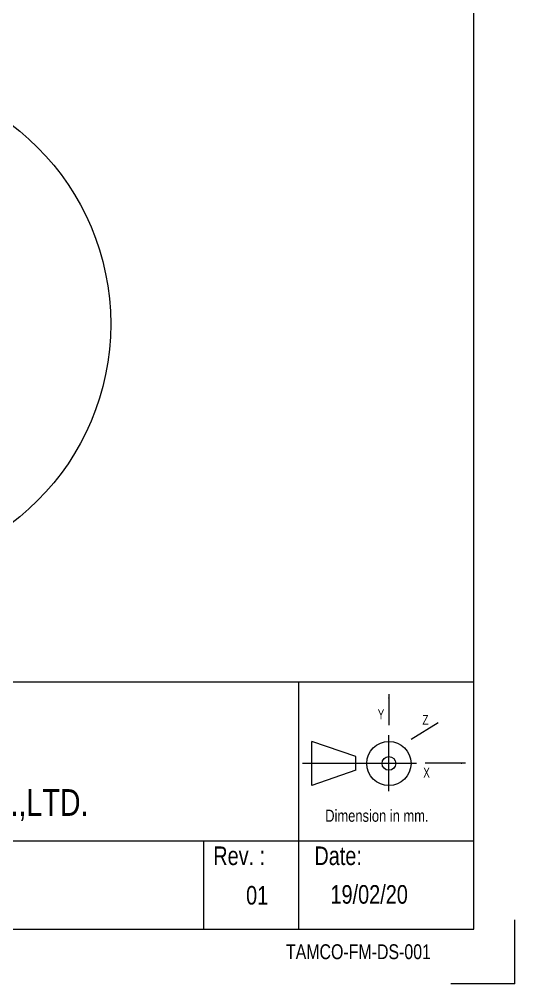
# Model space of a CAD drawing. Header units: millimetres. Extents: x 2222 to 6110, y 1393 to 4154.
# Drawn here: x 5424 to 6110, y 1393 to 2728 of the extents above; entities that cross this region are included whole.
import ezdxf

# ---------------------------------------------------------------- set-up
doc = ezdxf.new("R2010")
doc.units = ezdxf.units.MM
for name, color, linetype in [('FRAME070', 5, 'Continuous'), ('FRAME200', 8, 'Continuous'), ('RAHMEN', 7, 'Continuous'), ('Standard', 7, 'Continuous')]:
    doc.layers.add(name, color=color, linetype=linetype)
doc.styles.add('SLDTEXTSTYLE0', font='TXT', dxfattribs={"width": 0.75})
doc.styles.get("Standard").update_dxf_attribs({"font": 'arial.ttf'})
doc.styles.add('TAMCO', font='cordia.shx', dxfattribs={"width": 0.8, "height": 25})
doc.dimstyles.new('SLDDIMSTYLE0', dxfattribs={"dimtxt": 0.18, "dimasz": 6, "dimexe": 0.18, "dimexo": 0.0625, "dimgap": 0.09, "dimtad": 0, "dimtih": 1, "dimtoh": 1, "dimdec": 4, "dimrnd": 1e-09, "dimzin": 0, "dimdsep": 46, "dimtxsty": 'Standard', "dimsah": 1, "dimcen": 0.09, "dimadec": 0, "dimazin": 0, "dimtfac": 6, "dimtdec": 4, "dimtofl": 0, "dimtmove": 0, "dimatfit": 3, "dimfxl": 1, "dimtolj": 1, "dimtzin": 0, "dimarcsym": 0})

msp = doc.modelspace()

# ---------------------------------------------------------------- linework, layer by layer
at = {"lineweight": 9}
msp.add_circle((5205.36, 2305.95), 345.58, dxfattribs=at)
at = {"layer": 'FRAME070', "lineweight": 9}
for p, q in [((6053.36, 1468.82), (6053.36, 4099.37)), ((6053.36, 1468.82), (6053.36, 4099.37)), ((6053.36, 1468.82), (6053.36, 4056.41)), ((6053.36, 1468.82), (6053.36, 4056.41)), ((2271.71, 1811.11), (6053.36, 1811.11)), ((2271.71, 1811.11), (6053.36, 1811.11)), ((5811.1, 1468.82), (5811.1, 1811.11)), ((5811.1, 1468.82), (5811.1, 1811.11)), ((4459.4, 1590.96), (6053.36, 1590.96)), ((4459.4, 1590.96), (6053.36, 1590.96)), ((5679.95, 1468.82), (5679.95, 1590.96)), ((5679.95, 1468.82), (5679.95, 1590.96)), ((2271.71, 1468.82), (6053.36, 1468.82)), ((2271.71, 1468.82), (6053.36, 1468.82)), ((4310.43, 1468.82), (5599.07, 1468.82)), ((4310.43, 1468.82), (5599.07, 1468.82)), ((4314.92, 1468.82), (5599.07, 1468.82)), ((4314.92, 1468.82), (5599.07, 1468.82)), ((4423.42, 1468.82), (6031.39, 1468.82)), ((4423.42, 1468.82), (6031.39, 1468.82)), ((4427.91, 1468.82), (6031.39, 1468.82)), ((4427.91, 1468.82), (6031.39, 1468.82))]:
    msp.add_line(p, q, dxfattribs=at)
at = {"layer": 'FRAME200', "lineweight": 9}
for q in [(6109.95, 1481.43), (6109.95, 1481.43), (6021.76, 1393.24), (6021.76, 1393.24)]:
    msp.add_line((6109.95, 1393.24), q, dxfattribs=at)
at = {"layer": 'RAHMEN', "color": 7, "lineweight": 15}
for p, q in [((5935.94, 1659.73), (5935.94, 1737.21)), ((5935.94, 1659.73), (5935.94, 1737.21)), ((5829.03, 1667.41), (5829.03, 1728.58)), ((5890.2, 1707.51), (5829.03, 1728.58)), ((5829.03, 1667.41), (5829.03, 1728.58)), ((5890.2, 1707.51), (5829.03, 1728.58)), ((5974.23, 1697.9), (5816.28, 1697.9)), ((5974.23, 1697.9), (5816.28, 1697.9)), ((5890.2, 1688.48), (5890.2, 1707.51)), ((5890.2, 1688.48), (5890.2, 1707.51)), ((5890.2, 1688.48), (5829.03, 1667.41)), ((5890.2, 1688.48), (5829.03, 1667.41))]:
    msp.add_line(p, q, dxfattribs=at)
for radius in [30.58, 30.58, 9.52, 9.52]:
    msp.add_circle((5935.94, 1697.99), radius, dxfattribs=at)

# ---------------------------------------------------------------- texts
at = {"layer": 'FRAME070', "color": 0, "lineweight": 15, "style": 'TAMCO', "width": 0.8}
for s, height, p in [('THAI SWITCHBOARD & METAL WORK CO.,LTD.', 37.0298, (4628.81, 1625.46)), ('THAI SWITCHBOARD & METAL WORK CO.,LTD.', 37.0298, (4628.81, 1625.46)), ('Dimension in mm.', 16.703, (5847.76, 1617.27)), ('Dimension in mm.', 16.703, (5847.76, 1617.27)), ('Rev. :', 25.715, (5692.85, 1557.38)), ('Rev. :', 25.715, (5692.85, 1557.38)), ('Date:', 25.715, (5832.75, 1557.38)), ('Date:', 25.715, (5832.75, 1557.38)), ('01', 25.715, (5738.27, 1502.76)), ('19/02/20', 25.715, (5855.01, 1503.95)), ('TAMCO-FM-DS-001', 20.5721, (5793.46, 1427.2)), ('TAMCO-FM-DS-001', 20.5721, (5793.46, 1427.2))]:
    msp.add_text(s, height=height, dxfattribs=at).set_placement(p)
at = {"layer": 'Standard', "lineweight": 15, "char_height": 13.59, "attachment_point": 1, "style": 'SLDTEXTSTYLE0'}
for s, insert in [('Y', (5920.39, 1772.73)), ('Y', (5920.39, 1772.73)), ('Z', (5982.35, 1765.18)), ('Z', (5982.35, 1765.18))]:
    msp.add_mtext(s, dxfattribs=dict(at, insert=insert))
at = {"layer": 'Standard', "lineweight": 15, "extrusion": (0, 0, -1), "insert": (5992.56, 1692.04), "char_height": 13.59, "attachment_point": 1, "text_direction": (-1, 0, 0), "style": 'SLDTEXTSTYLE0'}
msp.add_mtext('X', dxfattribs=at)
msp.add_mtext('X', dxfattribs=at)

# ---------------------------------------------------------------- leaders
at = {"layer": 'Standard', "lineweight": 15}
for points in [[(5935.68, 1793.94), (5935.72, 1751.16)], [(5935.68, 1793.94), (5935.72, 1751.16)], [(6004.02, 1754.21), (5966.56, 1731.22)], [(6004.02, 1754.21), (5966.56, 1731.22)], [(6041.69, 1698.19), (5986.04, 1698.18)], [(6041.69, 1698.19), (5986.04, 1698.18)]]:
    msp.add_leader(points, dimstyle='SLDDIMSTYLE0', dxfattribs=at)

doc.saveas('drawing.dxf')
